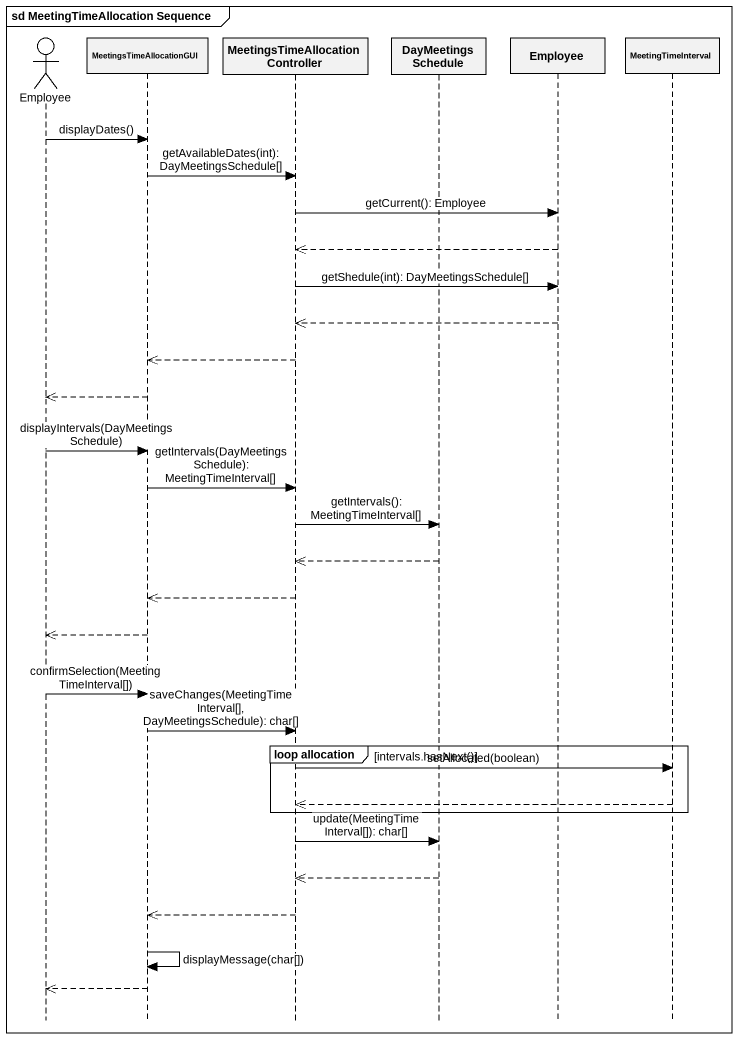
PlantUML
@startuml
mainframe sd MeetingTimeAllocation Sequence
hide footbox
actor Employee
participant MeetingsTimeAllocationGUI
participant "MeetingsTimeAllocationController" as MeetingsTimeAllocationContro
participant DayMeetingsSchedule
participant "Employee" as Employee_2
participant MeetingTimeInterval

Employee -> MeetingsTimeAllocationGUI : displayDates()
MeetingsTimeAllocationGUI -> MeetingsTimeAllocationContro : getAvailableDates(int): DayMeetingsSchedule[]
MeetingsTimeAllocationContro -> Employee_2 : getCurrent(): Employee
Employee_2 -->> MeetingsTimeAllocationContro
MeetingsTimeAllocationContro -> Employee_2 : getShedule(int): DayMeetingsSchedule[]
Employee_2 -->> MeetingsTimeAllocationContro
MeetingsTimeAllocationContro -->> MeetingsTimeAllocationGUI
MeetingsTimeAllocationGUI -->> Employee
Employee -> MeetingsTimeAllocationGUI : displayIntervals(DayMeetingsSchedule)
MeetingsTimeAllocationGUI -> MeetingsTimeAllocationContro : getIntervals(DayMeetingsSchedule): MeetingTimeInterval[]
MeetingsTimeAllocationContro -> DayMeetingsSchedule : getIntervals(): MeetingTimeInterval[]
DayMeetingsSchedule -->> MeetingsTimeAllocationContro
MeetingsTimeAllocationContro -->> MeetingsTimeAllocationGUI
MeetingsTimeAllocationGUI -->> Employee
Employee -> MeetingsTimeAllocationGUI : confirmSelection(MeetingTimeInterval[])
MeetingsTimeAllocationGUI -> MeetingsTimeAllocationContro : saveChanges(MeetingTimeInterval[], DayMeetingsSchedule): char[]
group loop allocation [intervals.hasNext()]
  MeetingsTimeAllocationContro -> MeetingTimeInterval : setAllocated(boolean)
  MeetingTimeInterval -->> MeetingsTimeAllocationContro
end
MeetingsTimeAllocationContro -> DayMeetingsSchedule : update(MeetingTimeInterval[]): char[]
DayMeetingsSchedule -->> MeetingsTimeAllocationContro
MeetingsTimeAllocationContro -->> MeetingsTimeAllocationGUI
MeetingsTimeAllocationGUI -> MeetingsTimeAllocationGUI : displayMessage(char[])
MeetingsTimeAllocationGUI -->> Employee
@enduml
